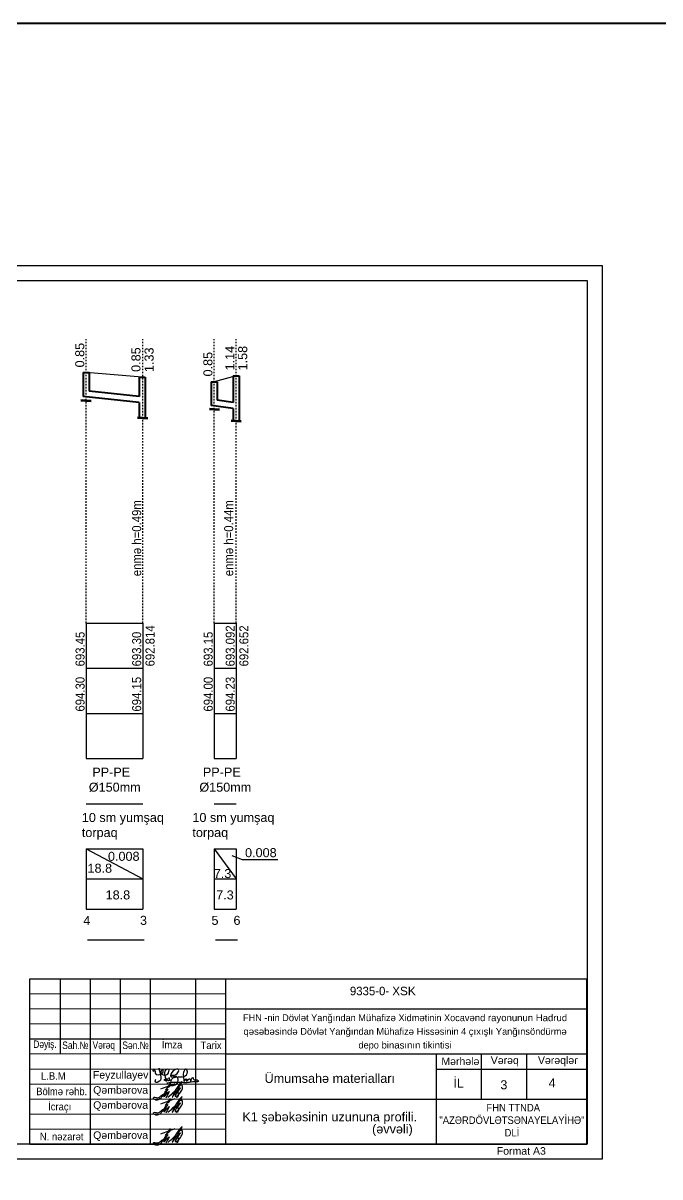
# Model space of a CAD drawing. Header units: feet. Extents: x 3381 to 684025, y 675186 to 4375940.
# Drawn here: x 682704 to 682915.5, y 4375556.9 to 4375940.2 of the extents above; entities that cross this region are included whole.
import ezdxf

# ---------------------------------------------------------------- set-up
doc = ezdxf.new("R2010")
doc.units = ezdxf.units.FT
doc.header["$MEASUREMENT"] = 0
doc.linetypes.add('DUZ', pattern=[0])
doc.linetypes.add('JIS_02_1.0', pattern=[2, 1, -1])
doc.layers.get('0').update_dxf_attribs({"linetype": 'CONTINUOUS'})
for name, color, linetype, lineweight in [('0_Ном._пера__21_Ном._пера__7', 7, 'CONTINUOUS', 60), ('boru', 7, 'CONTINUOUS', 40), ('Künc ştampının yazısı', 7, 'CONTINUOUS', 13), ('перегородка_Ном._пера__1_Ном._пера__7', 7, 'CONTINUOUS', 60)]:
    doc.layers.add(name, color=color, linetype=linetype, lineweight=lineweight)
doc.styles.add('Arial', font='arial.ttf')
doc.styles.add('Arial-300', font='arial.ttf', dxfattribs={"height": 300})
doc.styles.add('ARİAL', font='arial.ttf')
doc.styles.add('Times New  Roman', font='times.ttf')
doc.styles.add('Times New Roman', font='times.ttf', dxfattribs={"height": 300})
doc.styles.add('СГЕНЕРИР_СТИЛЬ_1', font='a3ar(la).ttf')

# ---------------------------------------------------------------- blocks, each defined once
blk = doc.blocks.new('F. G.')
for points, knots in [([(678117, 149875), (678101, 149881), (678068, 149894), (678110, 149968), (678168, 149890), (678111, 149758), (678415, 149738), (678425, 149962), (678305, 149885), (678405, 149720), (678572, 149778), (678603, 149871), (678622, 149968), (678384, 149933), (678466, 149735), (678536, 149566)], [0, 0, 0, 0, 42.223389, 90.051656, 154.549451, 226.6152, 476.644161, 571.28472, 627.013932, 778.672239, 938.454199, 1025.570794, 1091.558705, 1160.21584, 1544.16015, 1544.16015, 1544.16015, 1544.16015]), ([(678270, 149972), (678336, 149780), (678414, 149552), (678142, 149501), (678145, 149587), (678167, 149609), (678173, 149615)], [0, 0, 0, 0, 446.334972, 532.702513, 603.278674, 627.196902, 627.196902, 627.196902, 627.196902]), ([(678270, 149972), (678269, 149975), (678267, 149986), (678290, 149979), (678294, 149969), (678296, 149964)], [0, 0, 0, 0, 8.821018, 27.345406, 42.243095, 42.243095, 42.243095, 42.243095]), ([(678664, 149761), (678746, 149756), (678876, 149747), (678975, 149989), (678703, 149943), (678605, 149631), (678938, 149818), (678911, 149456), (678769, 149412), (678615, 149384), (678680, 149525), (678701, 149705), (678882, 149703), (679021, 149702)], [0, 0, 0, 0, 227.188385, 358.071473, 539.665587, 751.927894, 924.503113, 1199.403857, 1282.39891, 1403.270956, 1513.824778, 1614.597802, 1944.904586, 1944.904586, 1944.904586, 1944.904586]), ([(679021, 149702), (679048, 149704), (679140, 149711), (679266, 149820), (679179, 149989), (679034, 149833), (679110, 149701), (679096, 149506), (679219, 149719), (679163, 149474), (679324, 149754), (679319, 149457), (679400, 149778), (679430, 149558), (679529, 149636), (679613, 149557), (679572, 149540), (679556, 149533)], [0, 0, 0, 0, 82.934409, 278.458212, 386.336719, 441.130098, 797.922894, 815.295031, 939.358029, 1010.425899, 1153.318323, 1248.777542, 1391.619055, 1482.772305, 1582.360738, 1652.010665, 1693.923868, 1693.923868, 1693.923868, 1693.923868]), ([(679563, 149533), (679492, 149537), (679369, 149543), (679180, 149491), (679004, 149517), (678808, 149521), (678658, 149508), (678563, 149493), (678539, 149489)], [0, 0, 0, 0, 211.533539, 367.015626, 577.795063, 738.782103, 953.656981, 1027.737747, 1027.737747, 1027.737747, 1027.737747]), ([(678557, 149636), (678555, 149623), (678549, 149595), (678590, 149573), (678644, 149600), (678594, 149740), (678613, 149627), (678634, 149589), (678649, 149601), (678648, 149609), (678647, 149612)], [0, 0, 0, 0, 37.910096, 78.738154, 107.34926, 199.254906, 281.250122, 295.344415, 310.564895, 319.310936, 319.310936, 319.310936, 319.310936])]:
    blk.add_open_spline(points, degree=3, knots=knots)
for points in [[(678557, 149636), (678518, 149625), (678479, 149613), (678440, 149602)], [(678440, 149602), (678472, 149590), (678504, 149578), (678535, 149566)]]:
    blk.add_open_spline(points, degree=3)
blk = doc.blocks.new('QT')
for points, knots in [([(-585737, 108509), (-585715, 108533), (-585678, 108574), (-585613, 108617), (-585563, 108657), (-585582, 108732), (-585630, 108659), (-585675, 108585), (-585747, 108445), (-585823, 108321), (-585900, 108220), (-585995, 108161), (-586085, 108179), (-586136, 108215), (-586136, 108292), (-585964, 108206), (-585868, 108348), (-585735, 108386), (-585571, 108666), (-585926, 108093), (-585520, 108593), (-585655, 108359), (-585723, 108241)], [0, 0, 0, 0, 95.105414, 165.226399, 237.940081, 275.386653, 317.829734, 413.155248, 594.756942, 755.78629, 857.135005, 977.628911, 1063.634804, 1123.390002, 1143.497316, 1270.295177, 1449.220916, 1585.489424, 1732.301661, 2011.136996, 2249.585855, 2488.440566, 2488.440566, 2488.440566, 2488.440566]), ([(-585659, 108268), (-585580, 108329), (-585415, 108456), (-585042, 108959), (-585416, 108550), (-585541, 108187), (-585407, 108452), (-585153, 108667), (-585344, 108455), (-585445, 108276), (-585314, 108319), (-585252, 108416), (-585166, 108511), (-585157, 108669), (-585278, 108662), (-585330, 108554), (-585324, 108430), (-585290, 108306), (-585347, 108261), (-585364, 108247)], [0, 0, 0, 0, 338.07146, 701.928548, 1160.253845, 1316.39979, 1493.912841, 1738.545853, 1967.361308, 2076.382892, 2141.637406, 2265.742403, 2439.595438, 2546.512588, 2605.883314, 2735.471139, 2851.575865, 2995.445732, 3058.832965, 3058.832965, 3058.832965, 3058.832965])]:
    blk.add_open_spline(points, degree=3, knots=knots)
blk.add_open_spline([(-585890, 108550), (-585731, 108608), (-585573, 108667), (-585414, 108725)], degree=3)
blk = doc.blocks.new('9183-5')
at = {"lineweight": 25}
for p, q in [((-726777, 21337), (-726777, 26837)), ((-726777, 26837), (-708277, 26837)), ((-725777, 26838), (-725777, 24337)), ((-724777, 26839), (-724777, 21339)), ((-723777, 26839), (-723777, 24337)), ((-722777, 21338), (-722777, 26838)), ((-721277, 26838), (-721277, 21338)), ((-720277, 26838), (-720277, 21338)), ((-726777, 24837), (-720277, 24837)), ((-713277, 21337), (-713277, 24337)), ((-726777, 21337), (-708277, 21337))]:
    blk.add_line(p, q, dxfattribs=at)
at = {"color": 0, "lineweight": 25}
for p, q in [((-708277, 21337), (-708277, 26837)), ((-720277, 25837), (-708277, 25837)), ((-720277, 24337), (-708277, 24337)), ((-711777, 22837), (-711777, 24337)), ((-710277, 22837), (-710277, 24337)), ((-713277, 23837), (-708277, 23837)), ((-720277, 22837), (-708277, 22837))]:
    blk.add_line(p, q, dxfattribs=at)
at = {"lineweight": 15}
for p, q in [((-726777, 26337), (-720277, 26337)), ((-726777, 25837), (-720277, 25837)), ((-726777, 25337), (-720277, 25337)), ((-726777, 24337), (-720277, 24337)), ((-726777, 23837), (-720277, 23837)), ((-726777, 23337), (-720277, 23337)), ((-726777, 22837), (-720277, 22837)), ((-726777, 22337), (-720277, 22337)), ((-726777, 21837), (-720277, 21837))]:
    blk.add_line(p, q, dxfattribs=at)
at = {"color": 2}
blk.add_blockref('F. G.', (-1400768, -126126), dxfattribs=at)
at = {"color": 3}
for p in [(-136540, -85368), (-136540, -85868), (-136540, -86868)]:
    blk.add_blockref('QT', p, dxfattribs=at)
at = {"insert": (-716819, 23525), "char_height": 300, "width": 5135.22, "attachment_point": 5, "style": 'Arial'}
blk.add_mtext('{\\fArial|b0|i0|c238|p34;Ümumsahə materialları}', dxfattribs=at)
at = {"ltscale": 2, "insert": (-710516, 21114), "char_height": 300, "width": 7041.35, "attachment_point": 5, "style": 'Arial-300'}
blk.add_mtext(' {\\fArial|b0|i0|c238|p34;\\H0.83333x;Format A3}', dxfattribs=at)
at = {"layer": '0_Ном._пера__21_Ном._пера__7', "linetype": 'Continuous', "lineweight": 25, "insert": (-714318, 25052), "char_height": 227.25, "width": 11211.1, "attachment_point": 5, "line_spacing_factor": 1.19865, "style": 'СГЕНЕРИР_СТИЛЬ_1'}
blk.add_mtext('FHN -nin D{\\fArial|b0|i0|c204|p34;ö}vl{\\fArial|b0|i0|c204|p34;ə}t Yan{\\fArial|b0|i0|c0|p34;ğı}ndan M{\\fArial|b0|i0|c204|p34;ü}hafiz{\\fArial|b0|i0|c204|p34;ə }Xidm{\\fArial|b0|i0|c204|p34;ə}tinin Xocav{\\fArial|b0|i0|c238|p38;ənd} {\\fArial|b0|i0|c238|p38;rayonunun Hadrud qəsəbəsində }D{\\fArial|b0|i0|c204|p38;ö}vl{\\fArial|b0|i0|c204|p38;ə}t Yan{\\fArial|b0|i0|c0|p38;ğı}ndan M{\\fArial|b0|i0|c204|p38;ü}hafiz{\\fArial|b0|i0|c204|p38;ə }Hiss{\\fArial|b0|i0|c204|p38;ə}sinin 4 {\\fArial|b0|i0|c238|p38;çıxışlı} {\\fArial|b0|i0|c238|p38;Y}an{\\fArial|b0|i0|c0|p38;ğı}ns{\\fArial|b0|i0|c204|p38;ö}nd{\\fArial|b0|i0|c204|p38;ü}rm{\\fArial|b0|i0|c204|p38;ə }depo{\\fArial|b0|i0|c238|p38; binasının tikintisi}', dxfattribs=at)
at = {"layer": 'Künc ştampının yazısı', "color": 7, "char_height": 250, "attachment_point": 5, "style": 'Times New  Roman'}
for s, width, insert in [('{\\fArial|b0|i0|c238|p34;\\W0.8;Dəyiş.}', 1800, (-726276, 24624)), ('{\\fArial|b0|i0|c238|p34;\\W0.8;Sah.\\fArial|b0|i0|c204|p34;№}', 1800, (-725266, 24624)), ('{\\fArial|b0|i0|c238|p34;\\W0.8;Vərəq}', 1800, (-724323, 24595)), ('{\\fArial|b0|i0|c238|p34;\\W0.8;Sən.\\fArial|b0|i0|c204|p34;№}', 1800, (-723269, 24624)), ('\\pxt0.44093;{\\fArial|b0|i0|c0|p34;\\W0.9;İmza}', 250, (-722057, 24643)), ('{\\fArial|b0|i0|c0|p34;\\W0.9;Tarix }', 1800, (-720761, 24624))]:
    blk.add_mtext_dynamic_manual_height_columns(s, width=width, gutter_width=1, heights=[0], dxfattribs=dict(at, insert=insert))
at = {"layer": 'Künc ştampının yazısı', "color": 7, "lineweight": 25, "attachment_point": 5}
for s, insert, char_height, style in [('{\\fArial|b0|i0|c238|p34;Mərhələ}', (-712482, 24092), 250, 'Times New  Roman'), ('{\\fArial|b0|i0|c238|p34;Vərəq}', (-711007, 24092), 250, 'Times New  Roman'), ('{\\fArial|b0|i0|c238|p34;İL}', (-712540, 23369), 300, 'Times New  Roman'), ('{\\fArial|b0|i0|c238|p34;4}', (-709436, 23374), 300, 'Times New Roman'), ('{\\fArial|b0|i0|c238|p34;\\W0.9;\\C256; FHN TTNDA\\P"AZ\\fArial|b0|i0|c0|p34;Ə\\fArial|b0|i0|c238|p34;RDÖVL\\fArial|b0|i0|c0|p34;Ə\\fArial|b0|i0|c238|p34;TS\\fArial|b0|i0|c0|p34;Ə\\fArial|b0|i0|c238|p34;NAYE\\fArial|b0|i0|c204|p34;L\\fArial|b0|i0|c238|p34;AYİH\\fArial|b0|i0|c0|p34;Ə\\fArial|b0|i0|c238|p34;" \\fArial|b0|i0|c204|p34;\\P\\fArial|b0|i0|c238|p34;DLİ}', (-710770, 22137), 250, 'Times New  Roman')]:
    blk.add_mtext(s, dxfattribs=dict(at, insert=insert, char_height=char_height, style=style))
at = {"layer": 'Künc ştampının yazısı', "color": 7, "lineweight": 25, "insert": (-709246, 24092), "char_height": 250, "width": 3544.72, "attachment_point": 5, "style": 'Times New  Roman'}
blk.add_mtext('{\\fArial|b0|i0|c238|p34;Vərəqlər}', dxfattribs=at)
at = {"layer": 'Künc ştampının yazısı', "color": 7, "attachment_point": 5, "style": 'Times New  Roman'}
for s, insert, char_height in [('{\\fArial|b0|i0|c238|p34;\\W0.9;  \\H0.87845x; \\H0.83333x;\\W1;Feyzullayev\\fArial|b0|i0|c204|p34; \\H1.3661x;\\W0.9; \\fArial|b0|i0|c238|p34;       }', (-723935, 23606), 341.512), ('{\\fArial|b0|i0|c238|p34;\\W0.9;  \\H0.73204x; L.B.M\\H1.366x; \\fArial|b0|i0|c204|p34;  \\fArial|b0|i0|c238|p34;       }', (-726161, 23606), 341.512), ('{\\fArial|b0|i0|c238|p34;\\W0.9;       \\fArial|b0|i0|c0|p34;\\H0.78914x;B\\fArial|b0|i0|c238|p34;ölmə rəhb.    \\H1.2672x; }', (-726108, 23091), 316.801), ('{\\fArial|b0|i0|c238|p34;\\W0.9;  \\H0.87845x; \\H0.83333x;\\W1;Qəmbərova\\H1.3661x;\\W0.9;       }', (-723935, 23106), 341.51), ('{\\fArial|b0|i0|c238|p34;\\W0.9;       \\H0.78914x;N. nəzarət   \\H1.2672x; }', (-726108, 21591), 316.8), ('{\\fArial|b0|i0|c238|p34;\\W0.9;  \\H0.87845x; \\H0.83333x;\\W1;Qəmbərova\\H1.3661x;\\W0.9;       }', (-723935, 21606), 341.51)]:
    blk.add_mtext(s, dxfattribs=dict(at, insert=insert, char_height=char_height))
at = {"layer": 'Künc ştampının yazısı', "attachment_point": 5, "style": 'Times New  Roman'}
for s, insert, char_height in [('{\\fArial|b0|i0|c238|p34;\\W0.9;       \\H0.78914x;İ\\fArial|b0|i0|c0|p34;cra\\fArial|b0|i0|c238|p34;çı    \\H1.2672x; }', (-726176, 22550), 316.801), ('{\\fArial|b0|i0|c238|p34;\\W0.9;  \\H0.87845x; \\H0.83333x;\\W1;Qəmbərova\\H1.3661x;\\W0.9;       }', (-723935, 22606), 341.51)]:
    blk.add_mtext(s, dxfattribs=dict(at, insert=insert, char_height=char_height))
at = {"layer": 'перегородка_Ном._пера__1_Ном._пера__7', "color": 7, "linetype": 'Continuous', "insert": (-716255, 26570), "char_height": 282.74, "attachment_point": 1, "style": 'СГЕНЕРИР_СТИЛЬ_1'}
blk.add_mtext(' 9335-0- X{\\fArial|b0|i0|c238|p38;SK}', dxfattribs=at)

msp = doc.modelspace()

# ---------------------------------------------------------------- linework, layer by layer
for p, q in [((682476.31274, 4375859.72956, 716.5), (682875.81274, 4375859.72956, 716.5)), ((682496.31274, 4375854.72956, 716.5), (682870.81274, 4375854.72956, 716.5)), ((682724.95859, 4375740.87344, 716.5), (682743.75859, 4375740.87344, 716.5)), ((682767.51111, 4375740.87344, 716.5), (682774.81111, 4375740.87344, 716.5)), ((682724.95859, 4375725.87344, 716.5), (682743.75859, 4375725.87344, 716.5)), ((682767.51111, 4375725.87344, 716.5), (682774.81111, 4375725.87344, 716.5)), ((682724.95859, 4375710.87344, 716.5), (682743.75859, 4375710.87344, 716.5)), ((682767.51111, 4375710.87344, 716.5), (682774.81111, 4375710.87344, 716.5)), ((682724.95859, 4375695.87344, 716.5), (682743.75859, 4375695.87344, 716.5)), ((682767.51111, 4375695.87344, 716.5), (682774.81111, 4375695.87344, 716.5)), ((682724.95859, 4375680.87344, 716.5), (682743.75859, 4375680.87344, 716.5)), ((682767.51111, 4375680.87344, 716.5), (682774.81111, 4375680.87344, 716.5)), ((682724.95859, 4375665.87344, 716.5), (682743.75859, 4375665.87344, 716.5)), ((682724.95859, 4375665.87344, 716.5), (682743.75859, 4375655.87344, 716.5)), ((682767.51111, 4375665.87344, 716.5), (682774.81111, 4375665.87344, 716.5)), ((682767.51111, 4375665.87344, 716.5), (682774.81111, 4375655.87344, 716.5)), ((682776.95747, 4375662.27654), (682773.4294, 4375663.57305)), ((682788.58747, 4375662.27654), (682776.95747, 4375662.27654)), ((682724.95859, 4375655.87344, 716.5), (682743.75859, 4375655.87344, 716.5)), ((682767.51111, 4375655.87344, 716.5), (682774.81111, 4375655.87344, 716.5)), ((682724.95859, 4375645.87344, 716.5), (682743.75859, 4375645.87344, 716.5)), ((682767.51111, 4375645.87344, 716.5), (682774.81111, 4375645.87344, 716.5)), ((682725.4363, 4375635.70286, 716.5), (682744.2363, 4375635.70286, 716.5)), ((682767.98882, 4375635.70286, 716.5), (682775.28882, 4375635.70286, 716.5)), ((682870.81274, 4375567.72956, 716.5), (682496.31274, 4375567.72956, 716.5)), ((682875.81274, 4375562.72956, 716.5), (682476.31274, 4375562.72956, 716.5))]:
    msp.add_line(p, q)
at = {"linetype": 'JIS_02_1.0', "ltscale": 0.5}
for p, q in [((682724.95859, 4375740.87344, 716.5), (682724.95859, 4375835.27158, 716.5)), ((682743.75859, 4375740.87344, 716.5), (682743.75859, 4375835.27158, 716.5)), ((682767.51111, 4375740.87344, 716.5), (682767.51111, 4375835.27158, 716.5)), ((682774.81111, 4375740.87344, 716.5), (682774.81111, 4375835.27158, 716.5))]:
    msp.add_line(p, q, dxfattribs=at)
at = {"color": 14, "linetype": 'DUZ', "lineweight": 30}
for p, q in [((682743.62152, 4375822.61278), (682724.95859, 4375824.09039, 716.5)), ((682774.81111, 4375823.09039, 716.5), (682767.51111, 4375821.09039, 716.5))]:
    msp.add_line(p, q, dxfattribs=at)
at = {"color": 0, "lineweight": 70}
for p, q in [((682723.24183, 4375814.89936), (682726.60055, 4375814.71216)), ((682742.07923, 4375809.18399, 716.5), (682745.43795, 4375808.99678, 716.5)), ((682765.91974, 4375812.08246), (682769.27846, 4375811.89525)), ((682773.13175, 4375808.18399, 716.5), (682776.49047, 4375807.99678, 716.5))]:
    msp.add_line(p, q, dxfattribs=at)
at = {"ltscale": 100}
for p, q in [((682724.95859, 4375740.87344, 716.5), (682724.95859, 4375695.87344, 716.5)), ((682743.75859, 4375740.87344, 716.5), (682743.75859, 4375695.87344, 716.5)), ((682767.51111, 4375740.87344, 716.5), (682767.51111, 4375695.87344, 716.5)), ((682774.81111, 4375740.87344, 716.5), (682774.81111, 4375695.87344, 716.5)), ((682724.95859, 4375665.87344, 716.5), (682724.95859, 4375655.87344, 716.5)), ((682743.75859, 4375665.87344, 716.5), (682743.75859, 4375655.87344, 716.5)), ((682767.51111, 4375665.87344, 716.5), (682767.51111, 4375655.87344, 716.5)), ((682774.81111, 4375665.87344, 716.5), (682774.81111, 4375655.87344, 716.5)), ((682724.95859, 4375655.87344, 716.5), (682724.95859, 4375645.87344, 716.5)), ((682743.75859, 4375655.87344, 716.5), (682743.75859, 4375645.87344, 716.5)), ((682767.51111, 4375655.87344, 716.5), (682767.51111, 4375645.87344, 716.5)), ((682774.81111, 4375655.87344, 716.5), (682774.81111, 4375645.87344, 716.5))]:
    msp.add_line(p, q, dxfattribs=at)
at = {"color": 4, "lineweight": 40}
msp.add_lwpolyline([(681221.81989, 4375940.241), (684025.06953, 4375940.241), (684025.06953, 4375354.8831), (681221.81989, 4375354.8831)], close=True, dxfattribs=at)
at = {"color": 7, "elevation": 716.5}
for points in [[(682476.31274, 4375859.72956), (682896.31274, 4375859.72956), (682896.31274, 4375562.72956), (682476.31274, 4375562.72956)], [(682496.31274, 4375854.72956), (682891.31274, 4375854.72956), (682891.31274, 4375567.72956), (682496.31274, 4375567.72956)]]:
    msp.add_lwpolyline(points, close=True, dxfattribs=at)
at = {"layer": 'boru'}
for p, q in [((682723.95859, 4375824.09039, 716.5), (682725.95859, 4375824.09039, 716.5)), ((682723.95859, 4375824.09039, 716.5), (682723.95859, 4375816.19677, 716.5)), ((682725.95859, 4375824.09039, 716.5), (682725.95859, 4375817.98401, 716.5)), ((682742.62152, 4375822.61278), (682744.62152, 4375822.61278)), ((682742.62152, 4375822.61278), (682742.62152, 4375816.21135)), ((682744.62152, 4375822.61278), (682744.62152, 4375809.04229)), ((682766.51111, 4375821.09039, 716.5), (682768.51111, 4375821.09039, 716.5)), ((682766.51111, 4375821.09039, 716.5), (682766.51111, 4375813.22737, 716.5)), ((682768.51111, 4375821.09039, 716.5), (682768.51111, 4375814.9534, 716.5)), ((682773.81111, 4375823.09039, 716.5), (682775.81111, 4375823.09039, 716.5)), ((682773.81111, 4375823.09039, 716.5), (682773.81111, 4375814.22737, 716.5)), ((682775.81111, 4375823.09039, 716.5), (682775.81111, 4375808.03465, 716.5)), ((682742.62152, 4375814.21135), (682742.62152, 4375809.15377)), ((682773.81111, 4375812.22737, 716.5), (682773.81111, 4375808.14613, 716.5))]:
    msp.add_line(p, q, dxfattribs=at)
at = {"layer": 'boru', "lineweight": 40}
for p, q in [((682742.62152, 4375816.21135, 716.5), (682725.95859, 4375817.98401, 716.5)), ((682742.62152, 4375814.21135, 716.5), (682723.95859, 4375816.19677, 716.5)), ((682773.81111, 4375812.22737, 716.5), (682766.51111, 4375813.22737, 716.5)), ((682773.81111, 4375814.22737, 716.5), (682768.51111, 4375814.9534, 716.5))]:
    msp.add_line(p, q, dxfattribs=at)

# ---------------------------------------------------------------- block references
at = {"color": 7, "xscale": 0.01, "yscale": 0.01, "zscale": 0.01}
msp.add_blockref('9183-5', (689974.07807, 4375354.36028, 716.5), dxfattribs=at)

# ---------------------------------------------------------------- texts
at = {"char_height": 3, "attachment_point": 4, "rotation": 90, "style": 'Arial-300'}
for s, insert in [('0.{\\fArial|b0|i0|c238|p34;85}', (682722.88316, 4375825.82983, 716.5)), ('0.{\\fArial|b0|i0|c238|p34;85}', (682741.54609, 4375824.35223)), ('{\\fArial|b0|i0|c238|p34;1.33}', (682745.90556, 4375824.29403)), ('{\\fArial|b0|i0|c238|p34;1.14}', (682772.73568, 4375824.82983, 716.5)), ('{\\fArial|b0|i0|c238|p34;1.58}', (682776.99374, 4375824.82983, 716.5)), ('0.{\\fArial|b0|i0|c238|p34;85}', (682765.43568, 4375822.82983, 716.5)), ('{\\fArial|b0|i0|c238|p34;\\W0.9;enmə h=0.49m}', (682741.7844, 4375756.45649, 716.5)), ('{\\fArial|b0|i0|c238|p34;\\W0.9;enmə h=0.44m}', (682772.33372, 4375756.45649, 716.5)), ('{\\fArial|b0|i0|c238|p34;\\W0.9;692.814}', (682746.21707, 4375726.48872, 716.5)), ('{\\fArial|b0|i0|c238|p34;\\W0.9;693.092}', (682772.83692, 4375726.48872, 716.5)), ('{\\fArial|b0|i0|c238|p34;\\W0.9;692.652}', (682777.38585, 4375726.48872, 716.5)), ('{\\fArial|b0|i0|c238|p34;\\W0.9;693.45}', (682722.9844, 4375726.48872, 716.5)), ('{\\fArial|b0|i0|c238|p34;\\W0.9;693.30}', (682741.7844, 4375726.48872, 716.5)), ('{\\fArial|b0|i0|c238|p34;\\W0.9;693.15}', (682765.53692, 4375726.48872, 716.5)), ('{\\fArial|b0|i0|c238|p34;\\W0.9;694.30}', (682722.9844, 4375711.48872, 716.5)), ('{\\fArial|b0|i0|c238|p34;\\W0.9;694.15}', (682741.7844, 4375711.48872, 716.5)), ('{\\fArial|b0|i0|c238|p34;\\W0.9;694.00}', (682765.53692, 4375711.48872, 716.5)), ('{\\fArial|b0|i0|c238|p34;\\W0.9;694.23}', (682772.83692, 4375711.48872, 716.5))]:
    msp.add_mtext(s, dxfattribs=dict(at, insert=insert))
for s, insert, char_height, width, attachment_point, style in [(' {\\fArial|b0|i0|c238|p34;PP-PE   \\P%%C150mm}', (682725.8652, 4375688.81592, 716.5), 3, 136.9315997, 4, 'Arial-300'), (' {\\fArial|b0|i0|c238|p34;PP-PE   \\P%%C150mm}', (682762.5805, 4375688.81592, 716.5), 3, 136.9315997, 4, 'Arial-300'), ('{\\fArial|b0|i0|c238|p34;10 sm yumşaq torpaq}', (682723.55529, 4375673.35201, 716.5), 3, 34.4253751, 4, 'Arial-300'), ('{\\fArial|b0|i0|c238|p34;10 sm yumşaq torpaq}', (682760.27059, 4375673.35201, 716.5), 3, 34.4253751, 4, 'Arial-300'), ('\\A1;{\\fArial|b0|i0|c238|p34;3}', (682863.70236, 4375587.46366, 716.5), 2.9925, 86.6186318, 5, 'ARİAL'), ('\\pxql;{\\fArial|b0|i0|c238|p34;\\W1;K1 şəbəkə\\fArial|b0|i0|c204|p34;sinin\\fArial|b0|i0|c238|p34; uzununa profili.}', (682816.2899, 4375576.39218), 3, 78.8474834, 5, 'Arial'), ('\\pxql;{\\fArial|b0|i0|c238|p34;                                     (əvvəli)}', (682816.2899, 4375572.37903), 3, 78.8474834, 5, 'Arial')]:
    msp.add_mtext(s, dxfattribs=dict(insert=insert, char_height=char_height, width=width, attachment_point=attachment_point, style=style))
at = {"char_height": 3, "attachment_point": 4, "style": 'ARİAL'}
for s, insert in [(' {\\fArial|b0|i0|c238|p34;0.008}', (682731.06633, 4375663.37865)), (' {\\fArial|b0|i0|c238|p34;0.008}', (682776.59093, 4375664.5884)), (' {\\fArial|b0|i0|c238|p34;18.8}', (682724.28275, 4375659.42261)), (' {\\fArial|b0|i0|c238|p34;7.3}', (682766.20888, 4375657.65655)), (' {\\fArial|b0|i0|c238|p34;18.8}', (682730.28634, 4375650.55059)), (' {\\fArial|b0|i0|c238|p34;7.3}', (682767.00833, 4375650.55059)), (' {\\fArial|b0|i0|c238|p34;4}', (682722.89287, 4375642.10083, 716.5)), (' {\\fArial|b0|i0|c238|p34;3}', (682741.69287, 4375642.10083, 716.5)), (' {\\fArial|b0|i0|c238|p34;5}', (682765.44539, 4375642.10083, 716.5)), (' {\\fArial|b0|i0|c238|p34;6}', (682772.74539, 4375642.10083, 716.5))]:
    msp.add_mtext(s, dxfattribs=dict(at, insert=insert))

doc.saveas('drawing.dxf')
